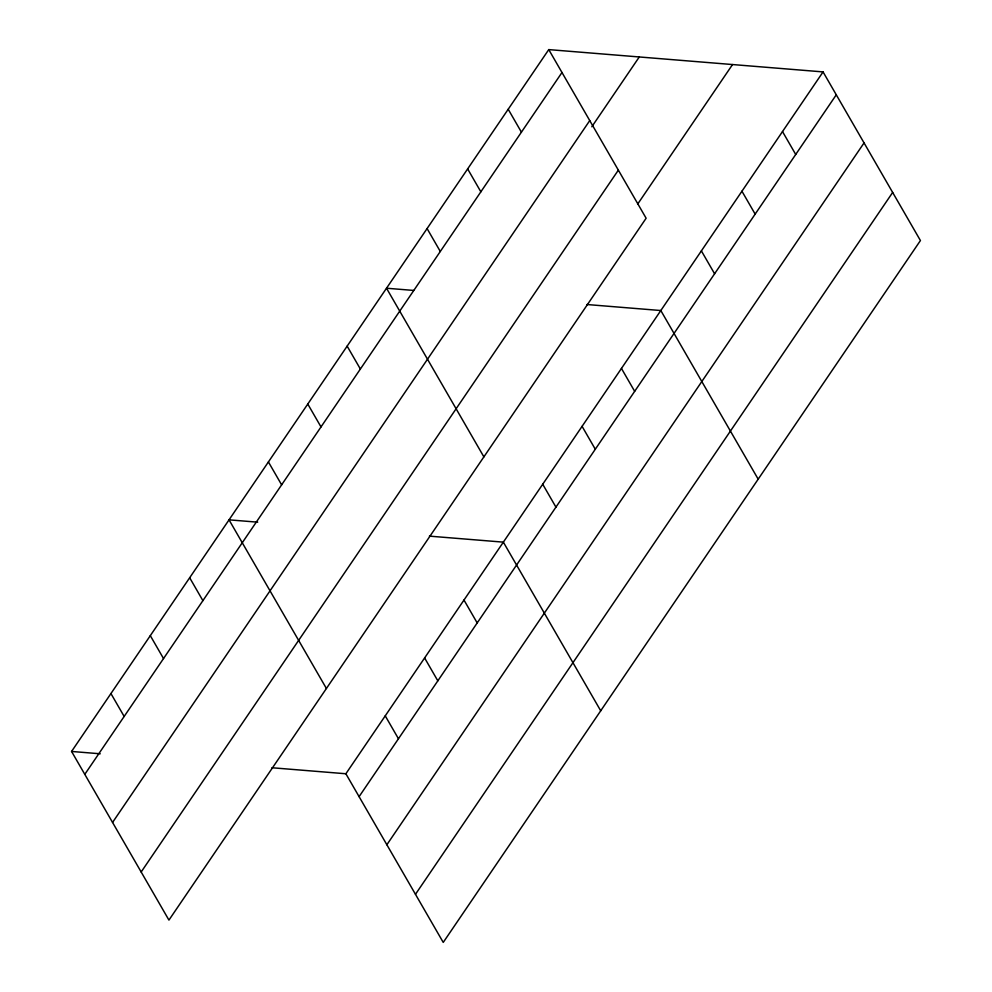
<?xml version="1.0" encoding="UTF-8"?>
<svg xmlns="http://www.w3.org/2000/svg" width="992" height="992" viewBox="0 0 992 992"><rect width="100%" height="100%" fill="white"/><g stroke="black" fill="none" stroke-linecap="round" stroke-linejoin="round"><path stroke-width="1.49" d="M548.762 49.6L646.127 218.24L168.938 920.092L71.573 751.452L548.762 49.6L823.062 71.908L920.427 240.548L443.238 942.4L345.873 773.76L271.944 767.746M84.791 774.355L561.98 72.503M112.555 822.442L589.744 120.59M591.815 126.778L639.282 56.966M141.162 872.005L618.351 170.14M637.62 204.166L732.542 64.542M345.873 773.76L823.062 71.908M359.092 796.65L836.281 94.798M386.868 844.75L864.057 142.898M415.474 894.3L892.664 192.448M413.664 290.433L386.508 288.226L483.885 456.878M586.892 304.519L660.821 310.533L758.186 479.173M257.709 522.176L229.04 519.845L326.405 688.485M429.424 536.139L503.353 542.14L600.718 710.793M71.573 751.452L100.229 753.784M782.502 131.564L795.72 154.454M741.942 191.22L755.16 214.123M701.381 250.877L714.6 273.78M508.202 109.256L521.42 132.159M621.451 368.441L634.669 391.332M467.641 168.913L480.86 191.816M582.081 426.337L595.299 449.24M427.081 228.569L440.299 251.472M542.723 484.245L555.942 507.135M347.15 346.134L360.369 369.024M463.983 600.048L477.202 622.951M307.78 404.042L320.999 426.932M424.613 657.956L437.832 680.847M268.41 461.937L281.629 484.84M385.243 715.852L398.462 738.755M189.67 577.741L202.889 600.644M150.3 635.649L163.519 658.539M110.93 693.544L124.161 716.447"/></g></svg>
